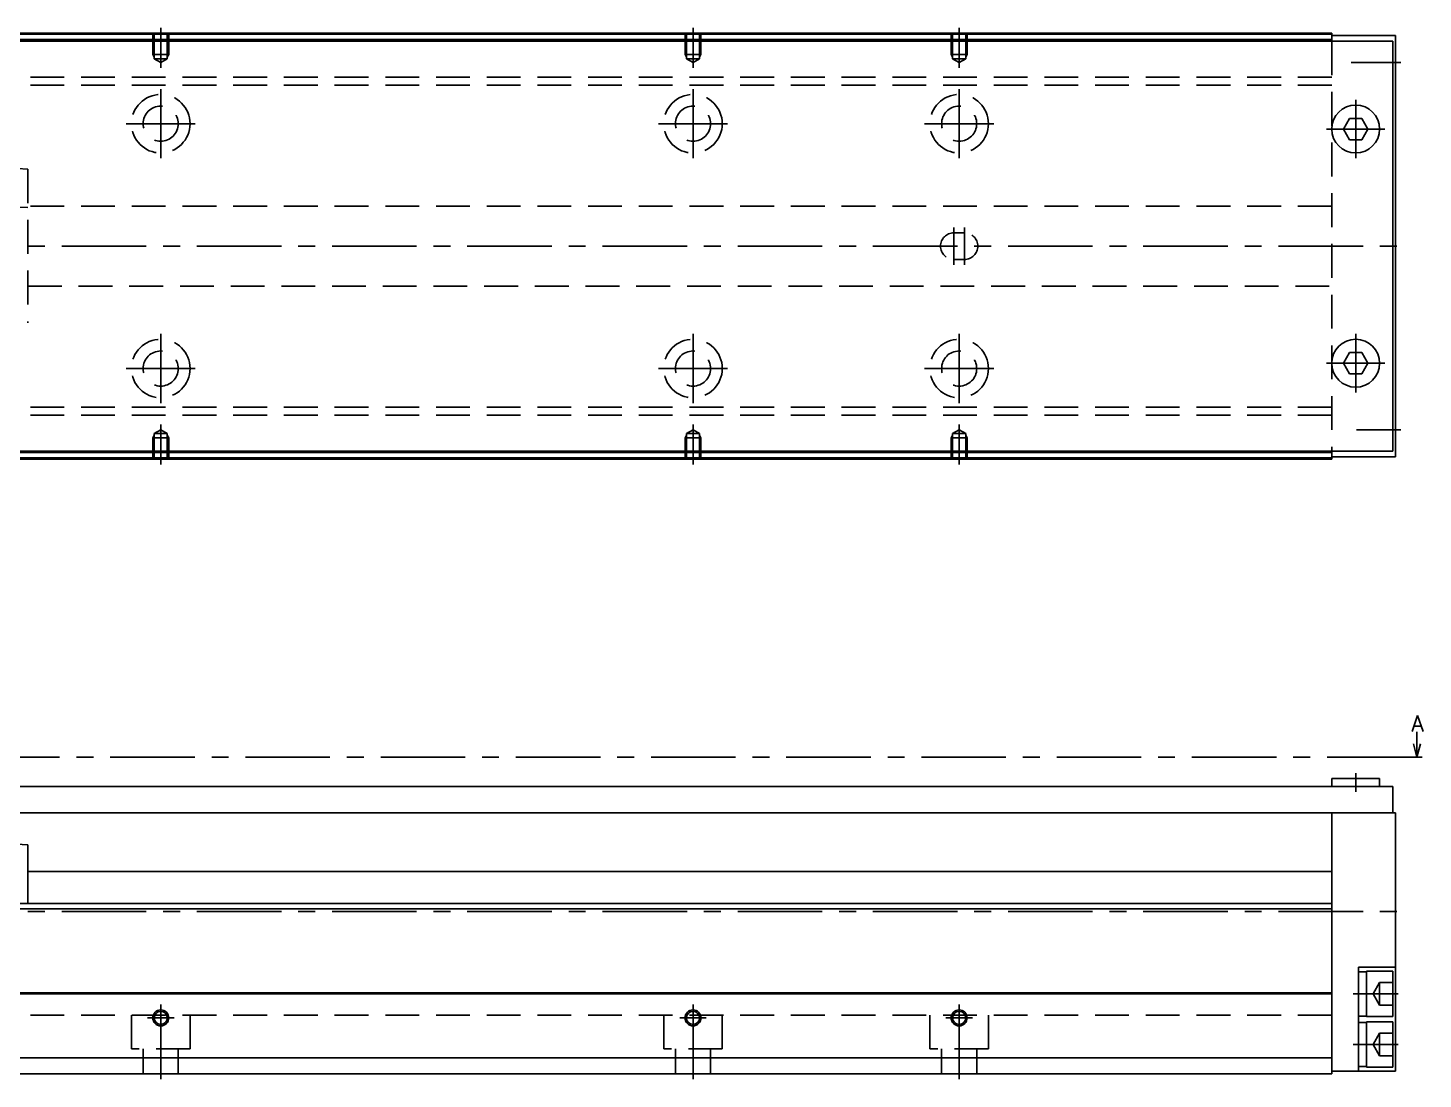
# Model space of a CAD drawing. Extents: x -2 to 986, y -8 to 353.
# Drawn here: x 723.7 to 985.8, y 9 to 206.5 of the extents above; entities that cross this region are included whole.
import ezdxf

# ---------------------------------------------------------------- set-up
doc = ezdxf.new("R2010")
doc.units = 0
doc.header["$LTSCALE"] = 0.5
doc.linetypes.add('CENTER', pattern=[50.8, 31.75, -6.35, 6.35, -6.35])
doc.linetypes.add('DASHED', pattern=[19.05, 12.7, -6.35])
for name, color, linetype in [('MSM_CENTER', 1, 'CENTER'), ('MSM_CONTINUOUS', 7, 'CONTINUOUS'), ('MSM_DASHED', 4, 'DASHED'), ('MSM_NARROW', 5, 'CONTINUOUS'), ('MSM_PART_NUMBER', 7, 'CONTINUOUS')]:
    doc.layers.add(name, color=color, linetype=linetype)
doc.styles.get("Standard").update_dxf_attribs({"font": 'txt.shx', "height": 3, "bigfont": 'bigfont.shx'})

msp = doc.modelspace()

# ---------------------------------------------------------------- linework, layer by layer
at = {"layer": 'MSM_CENTER'}
for p, q in [((748.67, 198.99), (748.67, 206.5)), ((848.67, 198.99), (848.67, 206.5)), ((898.67, 198.99), (898.67, 206.5)), ((972.34, 200), (981.67, 200)), ((972.34, 200), (981.67, 200)), ((748.67, 182), (748.67, 195)), ((848.67, 182), (848.67, 195)), ((898.67, 182), (898.67, 195)), ((973.17, 182), (973.17, 193)), ((973.17, 182), (973.17, 193)), ((742.17, 188.5), (755.17, 188.5)), ((842.17, 188.5), (855.17, 188.5)), ((892.17, 188.5), (905.17, 188.5)), ((967.67, 187.5), (978.67, 187.5)), ((967.67, 187.5), (978.67, 187.5)), ((897.67, 162), (897.67, 169)), ((899.67, 162), (899.67, 169)), ((323.67, 165.5), (982.67, 165.5)), ((748.67, 136), (748.67, 149)), ((848.67, 136), (848.67, 149)), ((898.67, 136), (898.67, 149)), ((973.17, 138), (973.17, 149)), ((973.17, 138), (973.17, 149)), ((742.17, 142.5), (755.17, 142.5)), ((842.17, 142.5), (855.17, 142.5)), ((892.17, 142.5), (905.17, 142.5)), ((967.67, 143.5), (978.67, 143.5)), ((967.67, 143.5), (978.67, 143.5)), ((748.67, 124.5), (748.67, 132.01)), ((848.67, 124.5), (848.67, 132.01)), ((898.67, 124.5), (898.67, 132.01)), ((973.34, 131), (981.67, 131)), ((973.34, 131), (981.67, 131)), ((983.67, 69.5), (320.67, 69.5)), ((973.17, 66.5), (973.17, 63)), ((973.17, 66.5), (973.17, 63)), ((323.67, 40.5), (982.67, 40.5)), ((972.67, 25), (981.17, 25)), ((972.67, 25), (981.17, 25)), ((748.67, 23), (748.67, 9)), ((848.67, 23), (848.67, 9)), ((898.67, 23), (898.67, 9)), ((746.17, 20.5), (751.17, 20.5)), ((846.17, 20.5), (851.17, 20.5)), ((896.17, 20.5), (901.17, 20.5)), ((972.67, 15.5), (981.17, 15.5)), ((972.67, 15.5), (981.17, 15.5))]:
    msp.add_line(p, q, dxfattribs=at)
at = {"layer": 'MSM_CONTINUOUS'}
for p, q in [((968.67, 205.5), (378.67, 205.5)), ((968.67, 205.3), (695.42, 205.3)), ((968.67, 205.5), (968.67, 204)), ((968.67, 205.5), (968.67, 204)), ((980.67, 205.1), (968.67, 205.1)), ((980.67, 205.1), (968.67, 205.1)), ((980.67, 205.1), (980.67, 125.9)), ((980.67, 205.1), (980.67, 125.9)), ((980.17, 204), (365.17, 204)), ((968.67, 204.3), (695.42, 204.3)), ((980.17, 204), (980.17, 127)), ((980.17, 204), (980.17, 127)), ((972.01, 189.5), (970.86, 187.5)), ((972.01, 189.5), (970.86, 187.5)), ((974.32, 189.5), (972.01, 189.5)), ((974.32, 189.5), (972.01, 189.5)), ((975.48, 187.5), (974.32, 189.5)), ((975.48, 187.5), (974.32, 189.5)), ((970.86, 187.5), (972.01, 185.5)), ((970.86, 187.5), (972.01, 185.5)), ((974.32, 185.5), (975.48, 187.5)), ((974.32, 185.5), (975.48, 187.5)), ((972.01, 185.5), (974.32, 185.5)), ((972.01, 185.5), (974.32, 185.5)), ((972.01, 145.5), (970.86, 143.5)), ((972.01, 145.5), (970.86, 143.5)), ((974.32, 145.5), (972.01, 145.5)), ((974.32, 145.5), (972.01, 145.5)), ((975.48, 143.5), (974.32, 145.5)), ((975.48, 143.5), (974.32, 145.5)), ((970.86, 143.5), (972.01, 141.5)), ((970.86, 143.5), (972.01, 141.5)), ((974.32, 141.5), (975.48, 143.5)), ((974.32, 141.5), (975.48, 143.5)), ((972.01, 141.5), (974.32, 141.5)), ((972.01, 141.5), (974.32, 141.5)), ((980.17, 127), (365.17, 127)), ((968.67, 126.7), (695.42, 126.7)), ((968.67, 127), (968.67, 125.5)), ((968.67, 127), (968.67, 125.5)), ((980.67, 125.9), (968.67, 125.9)), ((980.67, 125.9), (968.67, 125.9)), ((968.67, 125.5), (378.67, 125.5)), ((968.67, 125.7), (695.42, 125.7)), ((984.67, 69.5), (984.67, 74.23)), ((984.67, 69.5), (984, 72)), ((985.34, 72), (984.67, 69.5)), ((983.67, 69.5), (985.67, 69.5)), ((980.17, 64), (695.42, 64)), ((968.67, 65.5), (968.67, 64)), ((968.67, 65.5), (977.67, 65.5)), ((968.67, 65.5), (968.67, 64)), ((968.67, 65.5), (977.67, 65.5)), ((977.67, 64), (977.67, 65.5)), ((977.67, 64), (977.67, 65.5)), ((980.17, 64), (980.17, 59)), ((980.17, 64), (980.17, 59)), ((980.67, 59), (695.42, 59)), ((968.67, 59), (968.67, 10)), ((968.67, 59), (968.67, 10)), ((980.67, 59), (980.67, 10.5)), ((980.67, 59), (980.67, 10.5)), ((718.22, 53.34), (723.72, 53)), ((723.72, 53), (723.72, 42)), ((968.67, 48), (723.72, 48)), ((968.67, 42), (378.67, 42)), ((968.67, 41), (378.67, 41)), ((973.67, 30), (973.67, 10.5)), ((980.67, 30), (973.67, 30)), ((973.67, 30), (973.67, 10.5)), ((980.67, 30), (973.67, 30)), ((975.17, 29.15), (973.67, 29.15)), ((975.17, 29.15), (973.67, 29.15)), ((980.17, 29.25), (975.17, 29.25)), ((975.17, 29.25), (975.17, 20.75)), ((980.17, 29.25), (975.17, 29.25)), ((975.17, 29.25), (975.17, 20.75)), ((980.17, 29.25), (980.17, 20.75)), ((980.17, 29.25), (980.17, 20.75)), ((968.67, 25.2), (378.67, 25.2)), ((968.67, 25), (378.67, 25)), ((973.67, 20.85), (975.17, 20.85)), ((973.67, 20.85), (975.17, 20.85)), ((975.17, 19.65), (973.67, 19.65)), ((975.17, 19.65), (973.67, 19.65)), ((975.17, 20.75), (980.17, 20.75)), ((975.17, 20.75), (980.17, 20.75)), ((980.17, 19.75), (975.17, 19.75)), ((975.17, 19.75), (975.17, 11.25)), ((980.17, 19.75), (975.17, 19.75)), ((975.17, 19.75), (975.17, 11.25)), ((980.17, 19.75), (980.17, 11.25)), ((980.17, 19.75), (980.17, 11.25)), ((968.67, 13), (378.67, 13)), ((968.67, 10.5), (980.67, 10.5)), ((968.67, 10.5), (980.67, 10.5)), ((973.67, 11.35), (975.17, 11.35)), ((973.67, 11.35), (975.17, 11.35)), ((975.17, 11.25), (980.17, 11.25)), ((975.17, 11.25), (980.17, 11.25)), ((968.67, 10), (378.67, 10))]:
    msp.add_line(p, q, dxfattribs=at)
for centre, radius in [((973.17, 187.5), 4.5), ((973.17, 187.5), 4.5), ((973.17, 143.5), 4.5), ((973.17, 143.5), 4.5), ((748.67, 20.5), 1.23), ((848.67, 20.5), 1.23), ((898.67, 20.5), 1.23)]:
    msp.add_circle(centre, radius, dxfattribs=at)
at = {"layer": 'MSM_DASHED'}
for p, q in [((747.17, 205.5), (747.17, 201.5)), ((747.44, 205.5), (747.44, 200.7)), ((749.9, 200.7), (749.9, 205.5)), ((750.17, 205.5), (750.17, 201.5)), ((847.17, 205.5), (847.17, 201.5)), ((847.44, 205.5), (847.44, 200.7)), ((849.9, 200.7), (849.9, 205.5)), ((850.17, 205.5), (850.17, 201.5)), ((897.17, 205.5), (897.17, 201.5)), ((897.44, 205.5), (897.44, 200.7)), ((899.9, 200.7), (899.9, 205.5)), ((900.17, 205.5), (900.17, 201.5)), ((968.67, 204), (968.67, 127)), ((968.67, 204), (968.67, 127)), ((747.17, 201.5), (750.17, 201.5)), ((747.44, 201.03), (747.17, 201.5)), ((747.44, 200.7), (749.9, 200.7)), ((747.44, 200.7), (748.67, 199.99)), ((748.67, 199.99), (749.9, 200.7)), ((749.9, 201.03), (750.17, 201.5)), ((847.17, 201.5), (850.17, 201.5)), ((847.44, 201.03), (847.17, 201.5)), ((847.44, 200.7), (849.9, 200.7)), ((847.44, 200.7), (848.67, 199.99)), ((848.67, 199.99), (849.9, 200.7)), ((849.9, 201.03), (850.17, 201.5)), ((897.17, 201.5), (900.17, 201.5)), ((897.44, 201.03), (897.17, 201.5)), ((897.44, 200.7), (899.9, 200.7)), ((897.44, 200.7), (898.67, 199.99)), ((898.67, 199.99), (899.9, 200.7)), ((899.9, 201.03), (900.17, 201.5)), ((968.67, 197.25), (715.72, 197.25)), ((968.67, 195.75), (715.72, 195.75)), ((723.72, 179.94), (715.72, 180.5)), ((723.72, 179.94), (723.72, 151.06)), ((968.67, 173), (723.72, 173)), ((723.72, 172.73), (715.72, 172.98)), ((899.67, 168), (897.67, 168)), ((897.67, 163), (899.67, 163)), ((715.72, 158.02), (723.72, 158.27)), ((723.72, 158), (968.67, 158)), ((715.72, 150.5), (723.72, 151.06)), ((968.67, 135.25), (715.72, 135.25)), ((968.67, 133.75), (715.72, 133.75)), ((747.44, 129.97), (747.17, 129.5)), ((747.17, 129.5), (750.17, 129.5)), ((747.17, 125.5), (747.17, 129.5)), ((748.67, 131.01), (747.44, 130.3)), ((747.44, 130.3), (749.9, 130.3)), ((747.44, 130.3), (747.44, 125.5)), ((749.9, 130.3), (748.67, 131.01)), ((749.9, 125.5), (749.9, 130.3)), ((749.9, 129.97), (750.17, 129.5)), ((750.17, 125.5), (750.17, 129.5)), ((847.44, 129.97), (847.17, 129.5)), ((847.17, 129.5), (850.17, 129.5)), ((847.17, 125.5), (847.17, 129.5)), ((848.67, 131.01), (847.44, 130.3)), ((847.44, 130.3), (849.9, 130.3)), ((847.44, 130.3), (847.44, 125.5)), ((849.9, 130.3), (848.67, 131.01)), ((849.9, 125.5), (849.9, 130.3)), ((849.9, 129.97), (850.17, 129.5)), ((850.17, 125.5), (850.17, 129.5)), ((897.44, 129.97), (897.17, 129.5)), ((897.17, 129.5), (900.17, 129.5)), ((897.17, 125.5), (897.17, 129.5)), ((898.67, 131.01), (897.44, 130.3)), ((897.44, 130.3), (899.9, 130.3)), ((897.44, 130.3), (897.44, 125.5)), ((899.9, 130.3), (898.67, 131.01)), ((899.9, 125.5), (899.9, 130.3)), ((899.9, 129.97), (900.17, 129.5)), ((900.17, 125.5), (900.17, 129.5)), ((977.67, 27.12), (976.44, 25)), ((977.67, 27.12), (976.44, 25)), ((977.67, 22.88), (977.67, 27.12)), ((980.17, 27.12), (977.67, 27.12)), ((977.67, 22.88), (977.67, 27.12)), ((980.17, 27.12), (977.67, 27.12)), ((977.67, 22.88), (976.44, 25)), ((977.67, 22.88), (976.44, 25)), ((977.67, 25), (980.17, 25)), ((977.67, 25), (980.17, 25)), ((968.67, 21), (378.67, 21)), ((743.17, 21), (743.17, 14.7)), ((754.17, 14.7), (754.17, 21)), ((843.17, 21), (843.17, 14.7)), ((854.17, 14.7), (854.17, 21)), ((893.17, 21), (893.17, 14.7)), ((904.17, 14.7), (904.17, 21)), ((980.17, 22.88), (977.67, 22.88)), ((980.17, 22.88), (977.67, 22.88)), ((977.67, 17.62), (976.44, 15.5)), ((977.67, 17.62), (976.44, 15.5)), ((977.67, 13.38), (977.67, 17.62)), ((980.17, 17.62), (977.67, 17.62)), ((977.67, 13.38), (977.67, 17.62)), ((980.17, 17.62), (977.67, 17.62)), ((754.17, 14.7), (743.17, 14.7)), ((745.37, 14.7), (745.37, 10)), ((751.97, 10), (751.97, 14.7)), ((854.17, 14.7), (843.17, 14.7)), ((845.37, 14.7), (845.37, 10)), ((851.97, 10), (851.97, 14.7)), ((904.17, 14.7), (893.17, 14.7)), ((895.37, 14.7), (895.37, 10)), ((901.97, 10), (901.97, 14.7)), ((977.67, 13.38), (976.44, 15.5)), ((977.67, 13.38), (976.44, 15.5)), ((977.67, 15.5), (980.17, 15.5)), ((977.67, 15.5), (980.17, 15.5)), ((980.17, 13.38), (977.67, 13.38)), ((980.17, 13.38), (977.67, 13.38))]:
    msp.add_line(p, q, dxfattribs=at)
for centre, radius in [((748.67, 188.5), 5.5), ((848.67, 188.5), 5.5), ((898.67, 188.5), 5.5), ((748.67, 188.5), 3.3), ((848.67, 188.5), 3.3), ((898.67, 188.5), 3.3), ((748.67, 142.5), 5.5), ((848.67, 142.5), 5.5), ((898.67, 142.5), 5.5), ((748.67, 142.5), 3.3), ((848.67, 142.5), 3.3), ((898.67, 142.5), 3.3)]:
    msp.add_circle(centre, radius, dxfattribs=at)
for centre, start, end in [((897.67, 165.5), 90, 270), ((899.67, 165.5), 270, 90)]:
    msp.add_arc(centre, 2.5, start, end, dxfattribs=at)
at = {"layer": 'MSM_NARROW'}
for centre in [(748.67, 20.5), (848.67, 20.5), (898.67, 20.5)]:
    msp.add_circle(centre, 1.5, dxfattribs=at)

# ---------------------------------------------------------------- texts
at = {"layer": 'MSM_PART_NUMBER'}
msp.add_text('A', height=3, dxfattribs=at).set_placement((983.65, 74.29))

doc.saveas('drawing.dxf')
